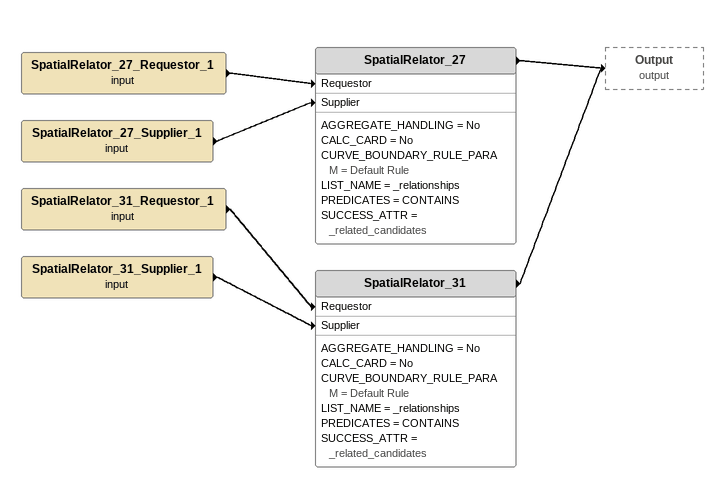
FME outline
SpatialRelator_27_Requestor_1 (input)
    -> SpatialRelator_27 [Requestor]
SpatialRelator_27_Supplier_1 (input)
    -> SpatialRelator_27 [Supplier]
SpatialRelator_27
    AGGREGATE_HANDLING = No
    CALC_CARD = No
    CURVE_BOUNDARY_RULE_PARAM = Default Rule
    LIST_NAME = _relationships
    PREDICATES = CONTAINS
    SUCCESS_ATTR = _related_candidates
    -> Output (output)
SpatialRelator_31_Requestor_1 (input)
    -> SpatialRelator_31 [Requestor]
SpatialRelator_31_Supplier_1 (input)
    -> SpatialRelator_31 [Supplier]
SpatialRelator_31
    AGGREGATE_HANDLING = No
    CALC_CARD = No
    CURVE_BOUNDARY_RULE_PARAM = Default Rule
    LIST_NAME = _relationships
    PREDICATES = CONTAINS
    SUCCESS_ATTR = _related_candidates
    -> Output (output)
